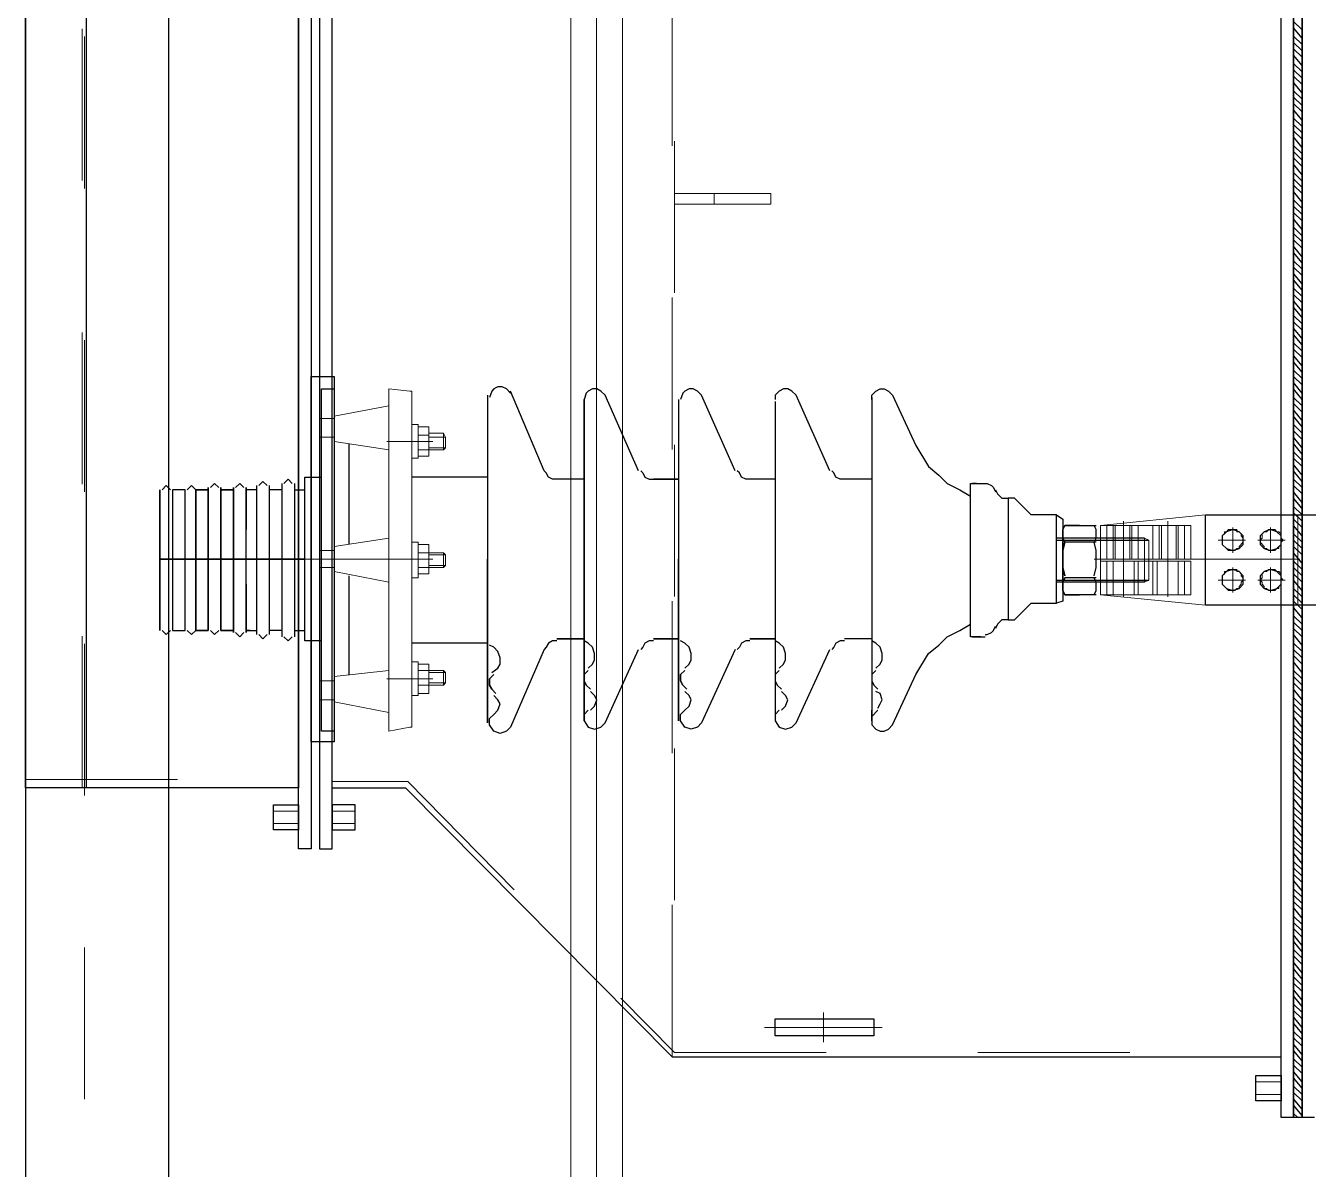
# Model space of a CAD drawing. Header units: metres. Extents: x 531759 to 532310, y 2675082 to 2675319.
# Drawn here: x 532025.567 to 532026.412, y 2675222.397 to 2675223.15 of the extents above; entities that cross this region are included whole.
import ezdxf

# ---------------------------------------------------------------- set-up
doc = ezdxf.new("R2010")
doc.units = ezdxf.units.M
doc.header["$MEASUREMENT"] = 0
doc.linetypes.add('CENTER2', pattern=[1.125, 0.75, -0.125, 0.125, -0.125])
doc.linetypes.add('PDF_IMPORT', pattern=[1, 0.8, -0.2])
doc.layers.add('IDT', color=7, linetype='Continuous')

# ---------------------------------------------------------------- blocks, each defined once
blk = doc.blocks.new('IDT')
at = {"layer": 'IDT', "color": 0, "lineweight": 25}
for p, q in [((15.27012, 9.66028), (15.27012, 14.30905)), ((15.36418, 9.7654), (15.36418, 14.20393)), ((14.51492, 12.8277), (14.52322, 12.8277)), ((14.52322, 12.8277), (14.52876, 12.8277)), ((14.52322, 11.14164), (14.52322, 12.8277)), ((14.52322, 12.8277), (14.52322, 11.14164)), ((14.52322, 12.82632), (14.52875, 12.8194)), ((14.52322, 12.82217), (14.52875, 12.81525)), ((14.52599, 12.8277), (14.52875, 12.82493)), ((14.52875, 12.8277), (14.53705, 12.8277)), ((14.52875, 11.14164), (14.52875, 12.8277)), ((14.52876, 12.8277), (14.52876, 11.14164)), ((14.53705, 12.8277), (14.53705, 11.14164)), ((14.52322, 12.81663), (14.52875, 12.8111)), ((14.52322, 12.81248), (14.52875, 12.80695)), ((14.53705, 12.81663), (14.55365, 12.81663)), ((14.53705, 12.80004), (14.53705, 12.81663)), ((14.55365, 12.81663), (14.55365, 12.80004)), ((14.52322, 12.80834), (14.52875, 12.80142)), ((14.52322, 12.80419), (14.52875, 12.79727)), ((14.52322, 12.79865), (14.52875, 12.79312)), ((14.55365, 12.80004), (14.53705, 12.80004)), ((14.52322, 12.7945), (14.52875, 12.78897)), ((14.52322, 12.79035), (14.52875, 12.78344)), ((14.93817, 12.78759), (14.53705, 12.78759)), ((15.11383, 12.61054), (14.93817, 12.78759)), ((14.52322, 12.7862), (14.52875, 12.77929)), ((14.52322, 12.78067), (14.52875, 12.77514)), ((14.52322, 12.77652), (14.52875, 12.77099)), ((14.52322, 12.77237), (14.52875, 12.76546)), ((14.80538, 12.77376), (14.87039, 12.77376)), ((14.80538, 12.76269), (14.80538, 12.77376)), ((14.87039, 12.77376), (14.87039, 12.76269)), ((14.52322, 12.76822), (14.52875, 12.76131)), ((14.52322, 12.76269), (14.52875, 12.75716)), ((14.87039, 12.76269), (14.80538, 12.76269)), ((14.52322, 12.75854), (14.52875, 12.75301)), ((14.52322, 12.75439), (14.52875, 12.74748)), ((14.52322, 12.75024), (14.52875, 12.74333)), ((14.52322, 12.74471), (14.52875, 12.73918)), ((14.52322, 12.74056), (14.52875, 12.73503)), ((14.52322, 12.73641), (14.52875, 12.7295)), ((14.52322, 12.73226), (14.52875, 12.72535)), ((14.52322, 12.72673), (14.52875, 12.7212)), ((14.52322, 12.72258), (14.52875, 12.71705)), ((14.52322, 12.71843), (14.52875, 12.71151)), ((14.52322, 12.71428), (14.52875, 12.70737)), ((14.52322, 12.70875), (14.52875, 12.70322)), ((14.52322, 12.7046), (14.52875, 12.69907)), ((14.52322, 12.70045), (14.52875, 12.69492)), ((14.52322, 12.6963), (14.52875, 12.68938)), ((14.52322, 12.69077), (14.52875, 12.68523)), ((14.52322, 12.68662), (14.52875, 12.68109)), ((14.52322, 12.68247), (14.52875, 12.67694)), ((14.52322, 12.67832), (14.52875, 12.6714)), ((14.52322, 12.67279), (14.52875, 12.66725)), ((14.52322, 12.66864), (14.52875, 12.6631)), ((14.52322, 12.66449), (14.52875, 12.65895)), ((14.52322, 12.66034), (14.52875, 12.65342)), ((14.52322, 12.65481), (14.52875, 12.64927)), ((14.52322, 12.65066), (14.52875, 12.64512)), ((14.52322, 12.64651), (14.52875, 12.64097)), ((15.17054, 12.65066), (15.16224, 12.65066)), ((15.16224, 12.65066), (15.16224, 11.32007)), ((15.17054, 11.32007), (15.17054, 12.65066)), ((15.17607, 12.65066), (15.18437, 12.65066)), ((15.17607, 11.32007), (15.17607, 12.65066)), ((15.18437, 12.65066), (15.18437, 11.32007)), ((14.52322, 12.64236), (14.52875, 12.63544)), ((14.52322, 12.63682), (14.52875, 12.63129)), ((15.16224, 12.63821), (15.14702, 12.63821)), ((15.14702, 12.63821), (15.14702, 12.62161)), ((15.16224, 12.62161), (15.16224, 12.63821)), ((15.18437, 12.63821), (15.20097, 12.63821)), ((15.18437, 12.62161), (15.18437, 12.63821)), ((15.20097, 12.63821), (15.20097, 12.62161)), ((14.52322, 12.63268), (14.52875, 12.62714)), ((14.52322, 12.62853), (14.52875, 12.62299)), ((14.52322, 12.62438), (14.52875, 12.61746)), ((14.52322, 12.61884), (14.52875, 12.61331)), ((15.14702, 12.62161), (15.16224, 12.62161)), ((15.20097, 12.62161), (15.18437, 12.62161)), ((14.52322, 12.61469), (14.52875, 12.60916)), ((14.52322, 12.61054), (14.52875, 12.60501)), ((15.16224, 12.61054), (15.11383, 12.61054)), ((15.18437, 12.61054), (15.36418, 12.61054)), ((15.18437, 11.36018), (15.18437, 12.61054)), ((15.32407, 12.61054), (15.32407, 11.36018)), ((15.36418, 12.61054), (15.36418, 11.36018)), ((14.52322, 12.6064), (14.52875, 12.59948)), ((14.52322, 12.60086), (14.52875, 12.59533)), ((14.52322, 12.59671), (14.52875, 12.59118)), ((14.52322, 12.59256), (14.52875, 12.58703)), ((14.52322, 12.58841), (14.52875, 12.5815)), ((14.52322, 12.58288), (14.52875, 12.57735)), ((14.52322, 12.57873), (14.52875, 12.5732)), ((15.16085, 12.33945), (15.16085, 12.58012)), ((15.16085, 12.58012), (15.17607, 12.58012)), ((15.17607, 12.58012), (15.17607, 12.33945)), ((14.52322, 12.57458), (14.52875, 12.56905)), ((14.52322, 12.57043), (14.52875, 12.56352)), ((14.79294, 12.56905), (14.77772, 12.53585)), ((14.7957, 12.57182), (14.79294, 12.56905)), ((14.79847, 12.5732), (14.7957, 12.57182)), ((14.80124, 12.5732), (14.79847, 12.5732)), ((14.804, 12.57182), (14.80124, 12.5732)), ((14.80677, 12.56905), (14.804, 12.57182)), ((14.80677, 12.56628), (14.80677, 12.56905)), ((14.85656, 12.56767), (14.83443, 12.51926)), ((14.85933, 12.57043), (14.85656, 12.56767)), ((14.86348, 12.57182), (14.85933, 12.57043)), ((14.86763, 12.57043), (14.86348, 12.57182)), ((14.87039, 12.56628), (14.86763, 12.57043)), ((14.89667, 12.51926), (14.9188, 12.56767)), ((14.9188, 12.56767), (14.92157, 12.57043)), ((14.92157, 12.57043), (14.92572, 12.57182)), ((14.92572, 12.57182), (14.92987, 12.57043)), ((14.92987, 12.57043), (14.93263, 12.56628)), ((14.98243, 12.56767), (14.9603, 12.51926)), ((14.98519, 12.57043), (14.98243, 12.56767)), ((14.98934, 12.57182), (14.98519, 12.57043)), ((14.99349, 12.57043), (14.98934, 12.57182)), ((14.99626, 12.56628), (14.99349, 12.57043)), ((15.02254, 12.51926), (15.04467, 12.57043)), ((15.04467, 12.57043), (15.04744, 12.5732)), ((15.04744, 12.5732), (15.05159, 12.57458)), ((15.05159, 12.57458), (15.05574, 12.5732)), ((15.05574, 12.5732), (15.0585, 12.56905)), ((15.0585, 12.56905), (15.0585, 12.5649)), ((15.05988, 12.45978), (15.05988, 12.56767)), ((15.05988, 12.56767), (15.05988, 12.45978)), ((15.16085, 12.34775), (15.16085, 12.5732)), ((15.16085, 12.5732), (15.16915, 12.5732)), ((15.16915, 12.5732), (15.16915, 12.34775)), ((14.52322, 12.5649), (14.52875, 12.55937)), ((14.52322, 12.56075), (14.52875, 12.55522)), ((14.80262, 12.55937), (14.80677, 12.56352)), ((14.80677, 12.45978), (14.80677, 12.56628)), ((14.80677, 12.56628), (14.80677, 12.55937)), ((14.80677, 12.56352), (14.80677, 12.5649)), ((14.86624, 12.55937), (14.86348, 12.5566)), ((14.86763, 12.55937), (14.87039, 12.56213)), ((14.87039, 12.56213), (14.87039, 12.56628)), ((14.87039, 12.45978), (14.87039, 12.5649)), ((14.92987, 12.55937), (14.9271, 12.5566)), ((14.93263, 12.56213), (14.92987, 12.55937)), ((14.93263, 12.56628), (14.93263, 12.56213)), ((14.93402, 12.45978), (14.93402, 12.56628)), ((14.93402, 12.56628), (14.93402, 12.45978)), ((14.99211, 12.55937), (14.98934, 12.5566)), ((14.99349, 12.55937), (14.99626, 12.56213)), ((14.99626, 12.45978), (14.99626, 12.56628)), ((14.99626, 12.56628), (14.99626, 12.45978)), ((14.99626, 12.56213), (14.99626, 12.56628)), ((15.05297, 12.55937), (15.05159, 12.55522)), ((15.05574, 12.56213), (15.05297, 12.55937)), ((15.0585, 12.5649), (15.05574, 12.56213)), ((14.52322, 12.5566), (14.52875, 12.55107)), ((14.52322, 12.55245), (14.52875, 12.54554)), ((14.80124, 12.55522), (14.79985, 12.55245)), ((14.79985, 12.55245), (14.80124, 12.5483)), ((14.80262, 12.55798), (14.80124, 12.55522)), ((14.86348, 12.5566), (14.86209, 12.55245)), ((14.86209, 12.55245), (14.86348, 12.54969)), ((14.86624, 12.55798), (14.86624, 12.55798)), ((14.9271, 12.5566), (14.92572, 12.55245)), ((14.92572, 12.55245), (14.9271, 12.54969)), ((14.98934, 12.5566), (14.98796, 12.55245)), ((14.98796, 12.55245), (14.98934, 12.54969)), ((15.05159, 12.55522), (15.05297, 12.55245)), ((15.05297, 12.55245), (15.05574, 12.54969)), ((14.52322, 12.54692), (14.52875, 12.54139)), ((14.52322, 12.54277), (14.52875, 12.53724)), ((14.80124, 12.5483), (14.804, 12.54692)), ((14.80538, 12.54277), (14.80262, 12.54554)), ((14.80677, 12.54), (14.80538, 12.54277)), ((14.86348, 12.54969), (14.86624, 12.54692)), ((14.86901, 12.54277), (14.86624, 12.54554)), ((14.87039, 12.54), (14.86901, 12.54277)), ((14.9271, 12.54969), (14.92987, 12.54692)), ((14.92849, 12.54554), (14.93125, 12.54277)), ((14.93125, 12.54277), (14.92849, 12.54554)), ((14.93125, 12.54277), (14.93263, 12.54)), ((14.93263, 12.54), (14.93125, 12.54277)), ((14.98934, 12.54969), (14.99211, 12.54692)), ((14.99211, 12.54554), (14.99488, 12.54277)), ((14.99488, 12.54277), (14.99211, 12.54554)), ((14.99488, 12.54277), (14.99626, 12.54)), ((14.99626, 12.54), (14.99488, 12.54277)), ((15.05435, 12.5483), (15.05712, 12.54554)), ((15.05712, 12.54554), (15.05435, 12.5483)), ((15.05712, 12.54554), (15.0585, 12.54277)), ((15.0585, 12.54277), (15.05712, 12.54554)), ((15.0585, 12.54277), (15.0585, 12.53862)), ((15.0585, 12.53862), (15.0585, 12.54277)), ((14.52322, 12.53862), (14.52875, 12.53309)), ((14.52322, 12.53447), (14.52875, 12.52756)), ((14.77772, 12.53585), (14.76942, 12.52202)), ((14.804, 12.53309), (14.80677, 12.53585)), ((14.80677, 12.53585), (14.80677, 12.54)), ((14.86763, 12.53309), (14.87039, 12.53585)), ((14.87039, 12.53585), (14.87039, 12.54)), ((14.93263, 12.53585), (14.92987, 12.53309)), ((14.92987, 12.53309), (14.93263, 12.53585)), ((14.93263, 12.54), (14.93263, 12.53585)), ((14.93263, 12.53585), (14.93263, 12.54)), ((14.99626, 12.53585), (14.99349, 12.53309)), ((14.99349, 12.53309), (14.99626, 12.53585)), ((14.99626, 12.54), (14.99626, 12.53585)), ((14.99626, 12.53585), (14.99626, 12.54)), ((15.05712, 12.53447), (15.05297, 12.53171)), ((15.0585, 12.53862), (15.05574, 12.53585)), ((15.05574, 12.53585), (15.0585, 12.53862)), ((15.15117, 12.47085), (15.15117, 12.53585)), ((14.52322, 12.52894), (14.52875, 12.52341)), ((14.52322, 12.52479), (14.52875, 12.51926)), ((14.80124, 12.52894), (14.79985, 12.52617)), ((14.79985, 12.52617), (14.79985, 12.52202)), ((14.804, 12.53171), (14.80124, 12.52894)), ((14.86486, 12.52894), (14.86348, 12.52617)), ((14.86348, 12.52617), (14.86348, 12.52202)), ((14.86763, 12.53171), (14.86486, 12.52894)), ((14.9271, 12.52894), (14.92572, 12.52617)), ((14.92572, 12.52617), (14.92572, 12.52202)), ((14.92987, 12.53171), (14.9271, 12.52894)), ((14.99073, 12.52894), (14.98934, 12.52617)), ((14.98934, 12.52617), (14.98934, 12.52202)), ((14.99349, 12.53171), (14.99073, 12.52894)), ((15.05297, 12.53171), (15.05159, 12.52894)), ((15.05159, 12.52894), (15.05159, 12.52479)), ((15.05159, 12.52479), (15.05297, 12.52064)), ((14.52322, 12.52064), (14.52875, 12.51511)), ((14.52322, 12.51649), (14.52875, 12.50957)), ((14.76251, 12.51649), (14.75697, 12.51096)), ((14.76942, 12.52202), (14.76251, 12.51649)), ((14.79985, 12.52202), (14.80124, 12.51787)), ((14.80124, 12.51787), (14.804, 12.51511)), ((14.83028, 12.51511), (14.83166, 12.51787)), ((14.83166, 12.51787), (14.83305, 12.51926)), ((14.86348, 12.52202), (14.86486, 12.51787)), ((14.86486, 12.51787), (14.86763, 12.51511)), ((14.89252, 12.51511), (14.89391, 12.51787)), ((14.89391, 12.51787), (14.89529, 12.51926)), ((14.92572, 12.52202), (14.9271, 12.51787)), ((14.9271, 12.51787), (14.92987, 12.51511)), ((14.95615, 12.51511), (14.95753, 12.51787)), ((14.95753, 12.51787), (14.95891, 12.51926)), ((14.98934, 12.52202), (14.99073, 12.51787)), ((14.99073, 12.51787), (14.99349, 12.51511)), ((15.01977, 12.51511), (15.02116, 12.51787)), ((15.02116, 12.51787), (15.02254, 12.51926)), ((15.05297, 12.52064), (15.05574, 12.51787)), ((15.05574, 12.51787), (15.0585, 12.51649)), ((14.52322, 12.51096), (14.52875, 12.50543)), ((14.72793, 12.50819), (14.72655, 12.50681)), ((14.73069, 12.50957), (14.72793, 12.50819)), ((14.73208, 12.50957), (14.73069, 12.50957)), ((14.73346, 12.51096), (14.73208, 12.51096)), ((14.74038, 12.51096), (14.73346, 12.51096)), ((14.73484, 12.51096), (14.74176, 12.51096)), ((14.74176, 12.51096), (14.74176, 12.40999)), ((14.75697, 12.51096), (14.74868, 12.50681)), ((14.804, 12.51511), (14.80677, 12.51372)), ((14.80677, 12.51234), (14.82475, 12.51234)), ((14.82475, 12.51372), (14.82752, 12.51372)), ((14.82752, 12.51372), (14.83028, 12.51511)), ((14.86763, 12.51511), (14.87039, 12.51372)), ((14.88699, 12.51234), (14.87039, 12.51234)), ((14.87039, 12.51234), (14.88699, 12.51234)), ((14.88699, 12.51372), (14.88976, 12.51372)), ((14.88976, 12.51372), (14.89252, 12.51511)), ((14.92987, 12.51511), (14.93263, 12.51372)), ((14.95062, 12.51234), (14.93402, 12.51234)), ((14.93402, 12.51234), (14.95062, 12.51234)), ((14.95062, 12.51372), (14.95338, 12.51372)), ((14.95338, 12.51372), (14.95615, 12.51511)), ((14.99349, 12.51511), (14.99626, 12.51372)), ((15.01424, 12.51234), (14.99626, 12.51234)), ((14.99626, 12.51234), (15.01424, 12.51234)), ((15.01424, 12.51372), (15.01701, 12.51372)), ((15.01701, 12.51372), (15.01977, 12.51511)), ((15.05988, 12.51511), (15.10968, 12.51511)), ((15.16915, 12.51372), (15.18022, 12.51372)), ((15.18022, 12.51372), (15.18022, 12.40584)), ((15.18713, 12.45978), (15.18713, 12.51096)), ((15.19128, 12.51372), (15.18852, 12.51096)), ((15.19405, 12.51096), (15.19128, 12.51372)), ((15.19543, 12.45978), (15.19543, 12.51096)), ((15.20373, 12.45978), (15.20373, 12.50957)), ((15.20788, 12.51234), (15.20512, 12.50957)), ((15.21065, 12.50957), (15.20788, 12.51234)), ((15.21203, 12.45978), (15.21203, 12.50957)), ((15.21895, 12.47638), (15.21895, 12.50819)), ((15.21895, 12.50819), (15.21895, 12.45978)), ((15.22033, 12.50819), (15.2231, 12.51096)), ((15.2231, 12.51096), (15.22033, 12.50819)), ((15.2231, 12.51096), (15.22586, 12.50819)), ((15.22586, 12.50819), (15.2231, 12.51096)), ((15.22725, 12.45978), (15.22725, 12.50819)), ((15.22725, 12.50819), (15.22725, 12.45978)), ((15.23693, 12.50681), (15.23969, 12.50957)), ((15.23969, 12.50957), (15.23693, 12.50681)), ((15.23969, 12.50957), (15.24246, 12.50681)), ((15.24246, 12.50681), (15.23969, 12.50957)), ((15.25214, 12.50681), (15.25491, 12.50957)), ((15.25491, 12.50957), (15.25214, 12.50681)), ((15.25491, 12.50957), (15.25768, 12.50681)), ((15.25768, 12.50681), (15.25491, 12.50957)), ((15.26874, 12.50681), (15.27151, 12.50957)), ((15.27151, 12.50957), (15.26874, 12.50681)), ((15.27151, 12.50957), (15.27427, 12.50681)), ((15.27427, 12.50681), (15.27151, 12.50957)), ((14.52322, 12.50681), (14.52875, 12.50128)), ((14.52322, 12.50266), (14.52875, 12.49713)), ((14.71271, 12.49989), (14.70165, 12.48883)), ((14.71686, 12.49989), (14.71271, 12.49989)), ((14.71686, 12.41967), (14.71686, 12.49989)), ((14.71686, 12.49989), (14.71825, 12.49989)), ((14.71686, 12.45978), (14.71686, 12.49989)), ((14.71825, 12.49989), (14.72101, 12.49989)), ((14.72101, 12.49989), (14.72378, 12.50266)), ((14.72378, 12.50266), (14.72516, 12.50543)), ((14.72655, 12.50681), (14.72516, 12.50404)), ((14.74868, 12.50681), (14.74176, 12.50266)), ((15.18713, 12.50681), (15.18022, 12.50681)), ((15.19543, 12.50681), (15.20373, 12.50681)), ((15.21895, 12.50681), (15.21203, 12.50681)), ((15.21618, 12.50681), (15.21895, 12.50681)), ((15.23554, 12.50681), (15.22725, 12.50681)), ((15.22725, 12.50681), (15.23554, 12.50681)), ((15.23554, 12.45978), (15.23554, 12.50681)), ((15.23554, 12.50681), (15.23554, 12.45978)), ((15.23554, 12.45978), (15.23554, 12.50681)), ((15.25214, 12.50681), (15.24384, 12.50681)), ((15.24384, 12.50681), (15.24384, 12.45978)), ((15.24384, 12.45978), (15.24384, 12.50681)), ((15.24384, 12.50681), (15.25214, 12.50681)), ((15.25214, 12.45978), (15.25214, 12.50681)), ((15.25214, 12.50681), (15.25214, 12.45978)), ((15.26736, 12.50681), (15.25906, 12.50681)), ((15.25906, 12.50681), (15.25906, 12.45978)), ((15.26736, 12.50681), (15.25906, 12.50681)), ((15.25906, 12.50681), (15.25906, 12.45978)), ((15.26736, 12.45978), (15.26736, 12.50681)), ((15.26736, 12.45978), (15.26736, 12.50681)), ((15.27566, 12.45978), (15.27566, 12.50681)), ((15.27566, 12.50681), (15.27566, 12.41414)), ((15.27566, 12.41414), (15.27566, 12.50681)), ((15.27566, 12.50681), (15.27566, 12.45978)), ((14.52322, 12.49851), (14.52875, 12.49159)), ((14.52322, 12.49298), (14.52875, 12.48744)), ((14.43193, 12.49021), (14.58685, 12.49021)), ((14.52322, 12.48883), (14.52875, 12.48329)), ((14.52322, 12.48468), (14.52875, 12.47915)), ((14.58685, 12.49021), (14.58685, 12.43074)), ((14.65877, 12.48329), (14.67952, 12.48329)), ((14.66015, 12.48329), (14.65877, 12.48053)), ((14.67952, 12.48329), (14.66984, 12.48329)), ((14.6809, 12.48053), (14.67952, 12.48329)), ((14.67952, 12.48329), (14.6809, 12.48053)), ((14.67952, 12.48329), (14.67952, 12.48329)), ((14.6809, 12.48744), (14.68505, 12.48883)), ((14.6809, 12.45978), (14.6809, 12.48744)), ((14.70165, 12.48883), (14.68505, 12.48883)), ((14.68505, 12.48883), (14.68505, 12.45978)), ((14.52322, 12.48053), (14.52875, 12.47361)), ((14.52322, 12.475), (14.52875, 12.46946)), ((14.53982, 12.47915), (14.53705, 12.47638)), ((14.53705, 12.47638), (14.53705, 12.47085)), ((14.54397, 12.48053), (14.53982, 12.47915)), ((14.54812, 12.47915), (14.54397, 12.48053)), ((14.55089, 12.47638), (14.54812, 12.47915)), ((14.55089, 12.47085), (14.55089, 12.47638)), ((14.56472, 12.47915), (14.56195, 12.47638)), ((14.56195, 12.47638), (14.56195, 12.47085)), ((14.56887, 12.48053), (14.56472, 12.47915)), ((14.57302, 12.47915), (14.56887, 12.48053)), ((14.57578, 12.47638), (14.57302, 12.47915)), ((14.57578, 12.47085), (14.57578, 12.47638)), ((14.62696, 12.475), (14.68505, 12.475)), ((14.65877, 12.48053), (14.65877, 12.475)), ((14.65877, 12.475), (14.66015, 12.47223)), ((14.67952, 12.47223), (14.6809, 12.475)), ((14.6809, 12.475), (14.67952, 12.47223)), ((14.6809, 12.475), (14.6809, 12.48053)), ((14.6809, 12.48053), (14.6809, 12.475)), ((14.6809, 12.47361), (14.6809, 12.47776)), ((14.6809, 12.47776), (14.6809, 12.44318)), ((14.52322, 12.47085), (14.52875, 12.46531)), ((14.52322, 12.4667), (14.52875, 12.46116)), ((14.53705, 12.47085), (14.53982, 12.46808)), ((14.53982, 12.46808), (14.54397, 12.4667)), ((14.54397, 12.4667), (14.54812, 12.46808)), ((14.54812, 12.46808), (14.55089, 12.47085)), ((14.56195, 12.47085), (14.56472, 12.46808)), ((14.56472, 12.46808), (14.56887, 12.4667)), ((14.56887, 12.4667), (14.57302, 12.46808)), ((14.57302, 12.46808), (14.57578, 12.47085)), ((14.68505, 12.47361), (14.62419, 12.47361)), ((14.65877, 12.47223), (14.66984, 12.47223)), ((14.66015, 12.47085), (14.65877, 12.46531)), ((14.65877, 12.46531), (14.65877, 12.45425)), ((14.66984, 12.47223), (14.67952, 12.47223)), ((14.6809, 12.46531), (14.67952, 12.47085)), ((14.67952, 12.47085), (14.6809, 12.46531)), ((14.6809, 12.45425), (14.6809, 12.46531)), ((14.6809, 12.46531), (14.6809, 12.45425)), ((14.52322, 12.46255), (14.52875, 12.45563)), ((14.52322, 12.45701), (14.52875, 12.45148)), ((14.6809, 12.4335), (14.6809, 12.45978)), ((14.68505, 12.45978), (14.68505, 12.43074)), ((14.71686, 12.41967), (14.71686, 12.45978)), ((14.80677, 12.35328), (14.80677, 12.45978)), ((14.87039, 12.35605), (14.87039, 12.45978)), ((14.93402, 12.35466), (14.93402, 12.45978)), ((14.99626, 12.45978), (14.99626, 12.35466)), ((14.99626, 12.35466), (14.99626, 12.45978)), ((15.05988, 12.3519), (15.05988, 12.45978)), ((15.27566, 12.45978), (15.18022, 12.45978)), ((15.18022, 12.45978), (15.27566, 12.45978)), ((15.18713, 12.40999), (15.18713, 12.45978)), ((15.19543, 12.40999), (15.19543, 12.45978)), ((15.20373, 12.41137), (15.20373, 12.45978)), ((15.21203, 12.41137), (15.21203, 12.45978)), ((15.21895, 12.45978), (15.21895, 12.41275)), ((15.22725, 12.45978), (15.22725, 12.41275)), ((15.22725, 12.41275), (15.22725, 12.45978)), ((15.23554, 12.41275), (15.23554, 12.45978)), ((15.23554, 12.45978), (15.23554, 12.41275)), ((15.23554, 12.41275), (15.23554, 12.45978)), ((15.24384, 12.45978), (15.24384, 12.41275)), ((15.24384, 12.41275), (15.24384, 12.45978)), ((15.25214, 12.45978), (15.25214, 12.41414)), ((15.25214, 12.41414), (15.25214, 12.45978)), ((15.25906, 12.45978), (15.25906, 12.41414)), ((15.25906, 12.45978), (15.25906, 12.41414)), ((15.26736, 12.41414), (15.26736, 12.45978)), ((15.26736, 12.41414), (15.26736, 12.45978)), ((14.52322, 12.45287), (14.52875, 12.44733)), ((14.52322, 12.44872), (14.52875, 12.44318)), ((14.53982, 12.45287), (14.53705, 12.4501)), ((14.53705, 12.4501), (14.53705, 12.44457)), ((14.54397, 12.45425), (14.53982, 12.45287)), ((14.54812, 12.45287), (14.54397, 12.45425)), ((14.55089, 12.4501), (14.54812, 12.45287)), ((14.55089, 12.44457), (14.55089, 12.4501)), ((14.56472, 12.45287), (14.56195, 12.4501)), ((14.56195, 12.4501), (14.56195, 12.44457)), ((14.56887, 12.45425), (14.56472, 12.45287)), ((14.57302, 12.45287), (14.56887, 12.45425)), ((14.57578, 12.4501), (14.57302, 12.45287)), ((14.57578, 12.44457), (14.57578, 12.4501)), ((14.65877, 12.45425), (14.66015, 12.44872)), ((14.65877, 12.44872), (14.66984, 12.44872)), ((14.66015, 12.44872), (14.65877, 12.44595)), ((14.66984, 12.44872), (14.67952, 12.44872)), ((14.67952, 12.44872), (14.6809, 12.45425)), ((14.6809, 12.45425), (14.67952, 12.44872)), ((14.67952, 12.44872), (14.6809, 12.44595)), ((14.6809, 12.44595), (14.67952, 12.44872)), ((15.15117, 12.38371), (15.15117, 12.4501)), ((14.52322, 12.44457), (14.52875, 12.43765)), ((14.53705, 12.44457), (14.53982, 12.4418)), ((14.53982, 12.4418), (14.54397, 12.44042)), ((14.54397, 12.44042), (14.54812, 12.4418)), ((14.54812, 12.4418), (14.55089, 12.44457)), ((14.56195, 12.44457), (14.56472, 12.4418)), ((14.56472, 12.4418), (14.56887, 12.44042)), ((14.56887, 12.44042), (14.57302, 12.4418)), ((14.57302, 12.4418), (14.57578, 12.44457)), ((14.68505, 12.44733), (14.62419, 12.44733)), ((14.62696, 12.44595), (14.68505, 12.44595)), ((14.65877, 12.44595), (14.65877, 12.44042)), ((14.65877, 12.44042), (14.66015, 12.43765)), ((14.6809, 12.44042), (14.67952, 12.43765)), ((14.67952, 12.43765), (14.6809, 12.44042)), ((14.6809, 12.43903), (14.6809, 12.44733)), ((14.6809, 12.44595), (14.6809, 12.44042)), ((14.6809, 12.44042), (14.6809, 12.44595)), ((15.21895, 12.41275), (15.21895, 12.44042)), ((14.52322, 12.43903), (14.52875, 12.4335)), ((14.52322, 12.43488), (14.52875, 12.42935)), ((14.67952, 12.43765), (14.65877, 12.43765)), ((14.66984, 12.43765), (14.67952, 12.43765)), ((14.68505, 12.43074), (14.6809, 12.4335)), ((14.58685, 12.43074), (14.43193, 12.43074)), ((14.52322, 12.43074), (14.52875, 12.4252)), ((14.52322, 12.42659), (14.52875, 12.41967)), ((14.68505, 12.43074), (14.70165, 12.43074)), ((14.70165, 12.43074), (14.71271, 12.41967)), ((14.52322, 12.42244), (14.52875, 12.41552)), ((14.52322, 12.4169), (14.52875, 12.41137)), ((14.71271, 12.41967), (14.71686, 12.41967)), ((14.71825, 12.41967), (14.71686, 12.41967)), ((14.72101, 12.41967), (14.71825, 12.41967)), ((14.7224, 12.41829), (14.72101, 12.41967)), ((14.72378, 12.4169), (14.7224, 12.41829)), ((14.72516, 12.41414), (14.72378, 12.4169)), ((14.72655, 12.41275), (14.72516, 12.41552)), ((14.74868, 12.41414), (14.74176, 12.41829)), ((14.52322, 12.41275), (14.52875, 12.40722)), ((14.52322, 12.4086), (14.52875, 12.40169)), ((14.72793, 12.41137), (14.72655, 12.41275)), ((14.73069, 12.40999), (14.72793, 12.41137)), ((14.73208, 12.40999), (14.73069, 12.40999)), ((14.73346, 12.40999), (14.73208, 12.40999)), ((14.74038, 12.40999), (14.73346, 12.40999)), ((14.74176, 12.40999), (14.73484, 12.40999)), ((14.73761, 12.40999), (14.74038, 12.40999)), ((14.75697, 12.40999), (14.74868, 12.41414)), ((14.76251, 12.40446), (14.75697, 12.40999)), ((14.80677, 12.40722), (14.82475, 12.40722)), ((14.82475, 12.40722), (14.82752, 12.40722)), ((14.82752, 12.40722), (14.83028, 12.40584)), ((14.87039, 12.40722), (14.88699, 12.40722)), ((14.88699, 12.40722), (14.88976, 12.40722)), ((14.88976, 12.40722), (14.89252, 12.40584)), ((14.95062, 12.40722), (14.93402, 12.40722)), ((14.93402, 12.40722), (14.95062, 12.40722)), ((14.95338, 12.40722), (14.95062, 12.40722)), ((14.95615, 12.40584), (14.95338, 12.40722)), ((14.99626, 12.40722), (15.01424, 12.40722)), ((15.01424, 12.40722), (15.01701, 12.40722)), ((15.01701, 12.40722), (15.01977, 12.40584)), ((15.18713, 12.41414), (15.18022, 12.41414)), ((15.18852, 12.40999), (15.19128, 12.40722)), ((15.19128, 12.40722), (15.19405, 12.40999)), ((15.19543, 12.41414), (15.20373, 12.41414)), ((15.20512, 12.41137), (15.20788, 12.4086)), ((15.20788, 12.4086), (15.21065, 12.41137)), ((15.21203, 12.41414), (15.21895, 12.41414)), ((15.2231, 12.40999), (15.22033, 12.41275)), ((15.22033, 12.41275), (15.2231, 12.40999)), ((15.22586, 12.41275), (15.2231, 12.40999)), ((15.2231, 12.40999), (15.22586, 12.41275)), ((15.23554, 12.41414), (15.22725, 12.41414)), ((15.22725, 12.41414), (15.23554, 12.41414)), ((15.23969, 12.40999), (15.23693, 12.41275)), ((15.23693, 12.41275), (15.23969, 12.40999)), ((15.24246, 12.41275), (15.23969, 12.40999)), ((15.23969, 12.40999), (15.24246, 12.41275)), ((15.25214, 12.41414), (15.24384, 12.41414)), ((15.24384, 12.41414), (15.25214, 12.41414)), ((15.25491, 12.41137), (15.25214, 12.41414)), ((15.25214, 12.41414), (15.25491, 12.41137)), ((15.25768, 12.41414), (15.25491, 12.41137)), ((15.25491, 12.41137), (15.25768, 12.41414)), ((15.25906, 12.41414), (15.26736, 12.41414)), ((15.25906, 12.41414), (15.26736, 12.41414)), ((15.27151, 12.41137), (15.26874, 12.41414)), ((15.26874, 12.41414), (15.27151, 12.41137)), ((15.27427, 12.41414), (15.27151, 12.41137)), ((15.27151, 12.41137), (15.27427, 12.41414)), ((14.52322, 12.40446), (14.52875, 12.39754)), ((14.52322, 12.39892), (14.52875, 12.39339)), ((14.76942, 12.39892), (14.76251, 12.40446)), ((14.77772, 12.38509), (14.76942, 12.39892)), ((14.83028, 12.40584), (14.83166, 12.40307)), ((14.83166, 12.40307), (14.83305, 12.40169)), ((14.83443, 12.40169), (14.85656, 12.3519)), ((14.89252, 12.40584), (14.89391, 12.40307)), ((14.89391, 12.40307), (14.89529, 12.40169)), ((14.89667, 12.40169), (14.9188, 12.3519)), ((14.95753, 12.40307), (14.95615, 12.40584)), ((14.95891, 12.40169), (14.95753, 12.40307)), ((14.9603, 12.40169), (14.98243, 12.3519)), ((15.01977, 12.40584), (15.02116, 12.40307)), ((15.02116, 12.40307), (15.02254, 12.40169)), ((15.02254, 12.40169), (15.04467, 12.34913)), ((15.05988, 12.40584), (15.10968, 12.40584)), ((15.18022, 12.40584), (15.16915, 12.40584)), ((14.52322, 12.39477), (14.52875, 12.38924)), ((14.52322, 12.39062), (14.52875, 12.38371)), ((14.52322, 12.38647), (14.52875, 12.37956)), ((14.52322, 12.38094), (14.52875, 12.37541)), ((14.79294, 12.3519), (14.77772, 12.38509)), ((14.52322, 12.37679), (14.52875, 12.37126)), ((14.52322, 12.37264), (14.52875, 12.36573)), ((14.52322, 12.36849), (14.52875, 12.36158)), ((14.52322, 12.36296), (14.52875, 12.35743)), ((14.52322, 12.35881), (14.52875, 12.35328)), ((14.52322, 12.35466), (14.52875, 12.34775)), ((14.52322, 12.35051), (14.52875, 12.3436)), ((14.7957, 12.34913), (14.79294, 12.3519)), ((14.79847, 12.34775), (14.7957, 12.34913)), ((14.80124, 12.34775), (14.79847, 12.34775)), ((14.804, 12.34913), (14.80124, 12.34775)), ((14.80677, 12.3519), (14.804, 12.34913)), ((14.80677, 12.35466), (14.80677, 12.3519)), ((14.85656, 12.3519), (14.85933, 12.34913)), ((14.85933, 12.34913), (14.86209, 12.34775)), ((14.86209, 12.34775), (14.86486, 12.34775)), ((14.86486, 12.34775), (14.86763, 12.34913)), ((14.86763, 12.34913), (14.87039, 12.3519)), ((14.87039, 12.3519), (14.87039, 12.35466)), ((14.9188, 12.3519), (14.92157, 12.34913)), ((14.92157, 12.34913), (14.92434, 12.34775)), ((14.92434, 12.34775), (14.9271, 12.34775)), ((14.9271, 12.34775), (14.92987, 12.34913)), ((14.92987, 12.34913), (14.93125, 12.35051)), ((14.93125, 12.35051), (14.93263, 12.35466)), ((14.98243, 12.3519), (14.98519, 12.34913)), ((14.98519, 12.34913), (14.98796, 12.34775)), ((14.98796, 12.34775), (14.99073, 12.34775)), ((14.99073, 12.34775), (14.99349, 12.34913)), ((14.99349, 12.34913), (14.99488, 12.35051)), ((14.99488, 12.35051), (14.99626, 12.35466)), ((15.04467, 12.35051), (15.04744, 12.34775)), ((15.04744, 12.34775), (15.0502, 12.34636)), ((15.05297, 12.34636), (15.05574, 12.34775)), ((15.05574, 12.34775), (15.05712, 12.34913)), ((15.05712, 12.34913), (15.0585, 12.35328)), ((15.16915, 12.34775), (15.16085, 12.34775)), ((14.52322, 12.34498), (14.52875, 12.33945)), ((14.52322, 12.34083), (14.52875, 12.3353)), ((15.0502, 12.34636), (15.05297, 12.34636)), ((15.17607, 12.33945), (15.16085, 12.33945)), ((14.52322, 12.33668), (14.52875, 12.32977)), ((14.52322, 12.33253), (14.52875, 12.32562)), ((14.52322, 12.327), (14.52875, 12.32147)), ((14.52322, 12.32285), (14.52875, 12.31732)), ((14.52322, 12.3187), (14.52875, 12.31178)), ((14.52322, 12.31455), (14.52875, 12.30763)), ((14.52322, 12.30902), (14.52875, 12.30349)), ((14.52322, 12.30487), (14.52875, 12.29934)), ((14.52322, 12.30072), (14.52875, 12.2938)), ((14.52322, 12.29657), (14.52875, 12.28965)), ((14.52322, 12.29104), (14.52875, 12.2855)), ((14.52322, 12.28689), (14.52875, 12.28135)), ((14.52322, 12.28274), (14.52875, 12.27582)), ((14.52322, 12.27859), (14.52875, 12.27167)), ((14.52322, 12.27306), (14.52875, 12.26752)), ((14.52322, 12.26891), (14.52875, 12.26337)), ((14.52322, 12.26476), (14.52875, 12.25784)), ((14.52322, 12.26061), (14.52875, 12.25369)), ((14.52322, 12.25508), (14.52875, 12.24954)), ((14.52322, 12.25093), (14.52875, 12.24539)), ((14.52322, 12.24678), (14.52875, 12.24124)), ((14.52322, 12.24263), (14.52875, 12.23571)), ((14.52322, 12.23709), (14.52875, 12.23156)), ((14.52322, 12.23294), (14.52875, 12.22741)), ((14.52322, 12.2288), (14.52875, 12.22326)), ((14.52322, 12.22465), (14.52875, 12.21773)), ((14.52322, 12.21911), (14.52875, 12.21358)), ((14.52322, 12.21496), (14.52875, 12.20943)), ((14.52322, 12.21081), (14.52875, 12.20528)), ((14.52322, 12.20666), (14.52875, 12.19975)), ((14.52322, 12.20113), (14.52875, 12.1956)), ((14.52322, 12.19698), (14.52875, 12.19145)), ((14.52322, 12.19283), (14.52875, 12.1873)), ((14.52322, 12.18868), (14.52875, 12.18177)), ((14.52322, 12.18315), (14.52875, 12.17762)), ((14.52322, 12.179), (14.52875, 12.17347)), ((14.52322, 12.17485), (14.52875, 12.16932)), ((14.52322, 12.1707), (14.52875, 12.16379)), ((14.52322, 12.16517), (14.52875, 12.15964)), ((14.52322, 12.16102), (14.52875, 12.15549)), ((14.52322, 12.15687), (14.52875, 12.15134)), ((14.52322, 12.15272), (14.52875, 12.14581)), ((14.52322, 12.14719), (14.52875, 12.14166)), ((14.52322, 12.14304), (14.52875, 12.13751)), ((14.52322, 12.13889), (14.52875, 12.13336)), ((14.52322, 12.13474), (14.52875, 12.12783)), ((14.52322, 12.12921), (14.52875, 12.12368)), ((14.52322, 12.12506), (14.52875, 12.11953)), ((14.52322, 12.12091), (14.52875, 12.11538)), ((14.52322, 12.11676), (14.52875, 12.10984)), ((14.52322, 12.11123), (14.52875, 12.10569))]:
    blk.add_line(p, q, dxfattribs=at)
at = {"layer": 'IDT', "color": 0, "linetype": 'PDF_IMPORT', "lineweight": 13, "ltscale": 0.113333}
blk.add_line((15.32545, 9.71561), (15.32545, 14.25373), dxfattribs=at)
at = {"layer": 'IDT', "color": 0, "lineweight": 0}
for p, q in [((14.97103, 14.23018), (14.97103, 10.36062)), ((14.97103, 14.23018), (14.97103, 10.36062)), ((15.00503, 13.10362), (15.00503, 10.36062)), ((15.00503, 13.10362), (15.00503, 10.36062)), ((14.62696, 12.475), (14.62419, 12.47361)), ((14.62696, 12.44595), (14.62696, 12.475)), ((14.656, 12.48191), (14.656, 12.43903)), ((14.62419, 12.47361), (14.62419, 12.44733)), ((14.62419, 12.44733), (14.62696, 12.44595))]:
    blk.add_line(p, q, dxfattribs=at)
at = {"layer": 'IDT', "color": 0, "linetype": 'CENTER2', "lineweight": 0, "ltscale": 500}
blk.add_line((14.98803, 14.23018), (14.98803, 10.36062), dxfattribs=at)
blk.add_line((14.98803, 14.23018), (14.98803, 10.36062), dxfattribs=at)
at = {"layer": 'IDT', "color": 0, "lineweight": 13}
for p, q in [((14.53705, 12.81248), (14.55365, 12.81248)), ((14.53705, 12.80419), (14.53705, 12.81248)), ((14.55365, 12.81248), (14.55365, 12.80419)), ((14.55365, 12.80419), (14.53705, 12.80419)), ((14.83858, 12.77791), (14.83858, 12.75854)), ((14.79985, 12.76822), (14.87731, 12.76822)), ((15.16224, 12.63406), (15.14702, 12.63406)), ((15.14702, 12.63406), (15.14702, 12.62576)), ((15.16224, 12.62576), (15.16224, 12.63406)), ((15.18437, 12.63406), (15.20097, 12.63406)), ((15.18437, 12.62576), (15.18437, 12.63406)), ((15.20097, 12.63406), (15.20097, 12.62576)), ((15.14702, 12.62576), (15.16224, 12.62576)), ((15.20097, 12.62576), (15.18437, 12.62576)), ((15.10968, 12.56905), (15.10968, 12.57043)), ((15.10968, 12.57043), (15.11106, 12.57043)), ((15.10968, 12.3519), (15.10968, 12.56905)), ((15.11106, 12.57043), (15.12489, 12.5732)), ((15.12489, 12.5732), (15.12489, 12.57043)), ((15.12489, 12.57043), (15.12489, 12.35051)), ((15.12489, 12.56075), (15.16085, 12.55384)), ((15.16085, 12.55384), (15.16085, 12.53724)), ((15.16085, 12.55245), (15.17054, 12.55245)), ((15.16085, 12.54), (15.16085, 12.55245)), ((15.17054, 12.55245), (15.17054, 12.54)), ((15.08755, 12.54139), (15.08893, 12.54277)), ((15.08755, 12.53447), (15.08755, 12.54139)), ((15.08755, 12.54139), (15.09861, 12.54139)), ((15.08893, 12.53309), (15.08893, 12.54277)), ((15.08893, 12.54277), (15.09861, 12.54277)), ((15.10553, 12.5483), (15.09861, 12.5483)), ((15.09861, 12.5483), (15.09861, 12.54277)), ((15.09861, 12.53032), (15.09861, 12.54554)), ((15.09861, 12.54277), (15.09861, 12.53309)), ((15.09861, 12.54277), (15.10553, 12.54277)), ((15.10968, 12.54969), (15.10553, 12.54969)), ((15.10553, 12.54969), (15.10553, 12.52756)), ((15.10553, 12.54277), (15.10553, 12.5483)), ((15.10553, 12.53032), (15.10553, 12.54554)), ((15.10553, 12.53309), (15.10553, 12.54277)), ((15.10968, 12.52756), (15.10968, 12.54969)), ((15.08755, 12.53447), (15.08893, 12.53309)), ((15.09861, 12.53447), (15.08755, 12.53447)), ((15.09861, 12.53309), (15.08893, 12.53309)), ((15.12628, 12.53862), (15.09585, 12.53862)), ((15.09861, 12.53309), (15.10553, 12.53309)), ((15.09861, 12.52894), (15.09861, 12.53309)), ((15.10553, 12.53309), (15.10553, 12.52894)), ((15.16085, 12.53724), (15.12489, 12.53309)), ((15.17054, 12.54), (15.16085, 12.54)), ((15.10553, 12.52894), (15.09861, 12.52894)), ((15.10553, 12.52756), (15.10968, 12.52756)), ((14.65877, 12.48329), (14.66984, 12.48329)), ((14.54397, 12.46531), (14.54397, 12.48191)), ((14.56887, 12.46531), (14.56887, 12.48191)), ((15.12489, 12.475), (15.16085, 12.46808)), ((14.53429, 12.47361), (14.55227, 12.47361)), ((14.56057, 12.47361), (14.57717, 12.47361)), ((15.08755, 12.46393), (15.08893, 12.46531)), ((15.08893, 12.45563), (15.08893, 12.46531)), ((15.08893, 12.46531), (15.09861, 12.46531)), ((15.10553, 12.46946), (15.09861, 12.46946)), ((15.09861, 12.46946), (15.09861, 12.46531)), ((15.09861, 12.45287), (15.09861, 12.46808)), ((15.09861, 12.46531), (15.09861, 12.45563)), ((15.09861, 12.46531), (15.10553, 12.46531)), ((15.10968, 12.47223), (15.10553, 12.47223)), ((15.10553, 12.47223), (15.10553, 12.44872)), ((15.10553, 12.46531), (15.10553, 12.46946)), ((15.10553, 12.45287), (15.10553, 12.46808)), ((15.10553, 12.45563), (15.10553, 12.46531)), ((15.10968, 12.44872), (15.10968, 12.47223)), ((15.16085, 12.46808), (15.16085, 12.45148)), ((15.16085, 12.46531), (15.17054, 12.46531)), ((15.16085, 12.45425), (15.16085, 12.46531)), ((15.17054, 12.46531), (15.17054, 12.45425)), ((15.08755, 12.45701), (15.08755, 12.46393)), ((15.08755, 12.46393), (15.09861, 12.46393)), ((15.08755, 12.45701), (15.08893, 12.45563)), ((15.09861, 12.45701), (15.08755, 12.45701)), ((15.12628, 12.45978), (15.09585, 12.45978)), ((15.10553, 12.45978), (15.25906, 12.45978)), ((15.25906, 12.45978), (15.10553, 12.45978)), ((15.26736, 12.45978), (15.11383, 12.45978)), ((14.54397, 12.43903), (14.54397, 12.45563)), ((14.56887, 12.43903), (14.56887, 12.45563)), ((15.09861, 12.45563), (15.08893, 12.45563)), ((15.09861, 12.45563), (15.10553, 12.45563)), ((15.09861, 12.4501), (15.09861, 12.45563)), ((15.10553, 12.4501), (15.09861, 12.4501)), ((15.10553, 12.45563), (15.10553, 12.4501)), ((15.10553, 12.44872), (15.10968, 12.44872)), ((15.16085, 12.45148), (15.12489, 12.44595)), ((15.17054, 12.45425), (15.16085, 12.45425)), ((14.53429, 12.44733), (14.55227, 12.44733)), ((14.56057, 12.44733), (14.57717, 12.44733)), ((14.66984, 12.43765), (14.65877, 12.43765)), ((15.10553, 12.39201), (15.09861, 12.39201)), ((15.09861, 12.39201), (15.09861, 12.38786)), ((15.09861, 12.37541), (15.09861, 12.38924)), ((15.10968, 12.39339), (15.10553, 12.39339)), ((15.10553, 12.39339), (15.10553, 12.37126)), ((15.10553, 12.38786), (15.10553, 12.39201)), ((15.10553, 12.37541), (15.10553, 12.38924)), ((15.10968, 12.37126), (15.10968, 12.39339)), ((15.08755, 12.38647), (15.08893, 12.38786)), ((15.08755, 12.37956), (15.08755, 12.38647)), ((15.08755, 12.38647), (15.09861, 12.38647)), ((15.08893, 12.37679), (15.08893, 12.38786)), ((15.08893, 12.38786), (15.09861, 12.38786)), ((15.12628, 12.38232), (15.09585, 12.38232)), ((15.09861, 12.38786), (15.09861, 12.37818)), ((15.09861, 12.38786), (15.10553, 12.38786)), ((15.10553, 12.37818), (15.10553, 12.38786)), ((15.16085, 12.38232), (15.12489, 12.38786)), ((15.16085, 12.36573), (15.16085, 12.38232)), ((15.08755, 12.37956), (15.08893, 12.37679)), ((15.09861, 12.37956), (15.08755, 12.37956)), ((15.09861, 12.37679), (15.08893, 12.37679)), ((15.09861, 12.37818), (15.10553, 12.37818)), ((15.09861, 12.37264), (15.09861, 12.37818)), ((15.10553, 12.37264), (15.09861, 12.37264)), ((15.10553, 12.37818), (15.10553, 12.37264)), ((15.16085, 12.37956), (15.17054, 12.37956)), ((15.16085, 12.36711), (15.16085, 12.37956)), ((15.17054, 12.37956), (15.17054, 12.36711)), ((15.10553, 12.37126), (15.10968, 12.37126)), ((15.12489, 12.35881), (15.16085, 12.36573)), ((15.17054, 12.36711), (15.16085, 12.36711)), ((15.10968, 12.34913), (15.10968, 12.3519)), ((15.11106, 12.34913), (15.10968, 12.34913)), ((15.12489, 12.34775), (15.11106, 12.34913)), ((15.12489, 12.35051), (15.12489, 12.34775)), ((14.93678, 12.22603), (14.87316, 12.22603)), ((14.87316, 12.22603), (14.87316, 12.21911)), ((14.9105, 12.22603), (14.9105, 12.21911)), ((14.93678, 12.21911), (14.93678, 12.22603)), ((14.87316, 12.21911), (14.93678, 12.21911))]:
    blk.add_line(p, q, dxfattribs=at)
at = {"layer": 'IDT', "color": 0, "linetype": 'PDF_IMPORT', "lineweight": 13, "ltscale": 0.0125}
for p, q in [((14.93817, 12.78759), (14.93817, 11.18175)), ((14.93678, 11.18452), (14.93678, 12.78482)), ((15.32683, 12.61054), (15.32683, 11.36018))]:
    blk.add_line(p, q, dxfattribs=at)
at = {"layer": 'IDT', "color": 0, "linetype": 'PDF_IMPORT', "lineweight": 13, "ltscale": 0.03}
for p, q in [((14.93678, 12.78482), (14.53705, 12.78482)), ((15.11244, 12.6064), (14.93678, 12.78482)), ((15.16224, 12.6064), (15.11244, 12.6064))]:
    blk.add_line(p, q, dxfattribs=at)
at = {"layer": 'IDT', "color": 0, "linetype": 'PDF_IMPORT', "lineweight": 13, "ltscale": 0.014167}
for p, q in [((15.36418, 12.60501), (15.18437, 12.60501)), ((15.18437, 12.60501), (15.18437, 12.11123)), ((15.36418, 11.36433), (15.36418, 12.60501))]:
    blk.add_line(p, q, dxfattribs=at)
at = {"layer": 'IDT', "color": 0, "lineweight": 15}
for p, q in [((14.58685, 12.49021), (14.52599, 12.49021)), ((14.52599, 12.49021), (14.52599, 12.43074)), ((14.656, 12.48329), (14.58685, 12.49021)), ((14.58685, 12.43074), (14.58685, 12.49021)), ((14.59791, 12.48329), (14.59653, 12.48329)), ((14.59653, 12.48329), (14.59653, 12.48191)), ((14.656, 12.48329), (14.59791, 12.48329)), ((14.60068, 12.48191), (14.60068, 12.48329)), ((14.60483, 12.46116), (14.60483, 12.48329)), ((14.61866, 12.46116), (14.61866, 12.48329)), ((14.62143, 12.48191), (14.62143, 12.48329)), ((14.62143, 12.48329), (14.62281, 12.48329)), ((14.63111, 12.48329), (14.62972, 12.48329)), ((14.63111, 12.46116), (14.63111, 12.48329)), ((14.63387, 12.46116), (14.63387, 12.48329)), ((14.64771, 12.46116), (14.64771, 12.48329)), ((14.65186, 12.48329), (14.65186, 12.48191)), ((14.656, 12.48191), (14.656, 12.48329)), ((14.53844, 12.47776), (14.53705, 12.47638)), ((14.53705, 12.47638), (14.53705, 12.47361)), ((14.53982, 12.47915), (14.53844, 12.47915)), ((14.53844, 12.47915), (14.53844, 12.47776)), ((14.5412, 12.48053), (14.53982, 12.47915)), ((14.54535, 12.48053), (14.5412, 12.48053)), ((14.54674, 12.47915), (14.54535, 12.48053)), ((14.54812, 12.47915), (14.54674, 12.47915)), ((14.54812, 12.47776), (14.54812, 12.47915)), ((14.5495, 12.47638), (14.54812, 12.47776)), ((14.5495, 12.475), (14.5495, 12.47638)), ((14.55089, 12.47361), (14.5495, 12.475)), ((14.56333, 12.475), (14.56195, 12.47361)), ((14.56472, 12.47776), (14.56333, 12.47638)), ((14.56333, 12.47638), (14.56333, 12.475)), ((14.5661, 12.47915), (14.56472, 12.47915)), ((14.56472, 12.47915), (14.56472, 12.47776)), ((14.56748, 12.48053), (14.5661, 12.47915)), ((14.57163, 12.48053), (14.56748, 12.48053)), ((14.57578, 12.47638), (14.57163, 12.48053)), ((14.57578, 12.47085), (14.57578, 12.47638)), ((14.59653, 12.48191), (14.59653, 12.46116)), ((14.60068, 12.46116), (14.60068, 12.48191)), ((14.62143, 12.46116), (14.62143, 12.48191)), ((14.65186, 12.48191), (14.65186, 12.46116)), ((14.656, 12.46116), (14.656, 12.48191)), ((14.53705, 12.47361), (14.53567, 12.47361)), ((14.53567, 12.47361), (14.53705, 12.47223)), ((14.53705, 12.47223), (14.53705, 12.46946)), ((14.53705, 12.46946), (14.53844, 12.46808)), ((14.53844, 12.46808), (14.53982, 12.46808)), ((14.53982, 12.46808), (14.5412, 12.4667)), ((14.5412, 12.4667), (14.54397, 12.4667)), ((14.54397, 12.4667), (14.54535, 12.4667)), ((14.54535, 12.4667), (14.54674, 12.46808)), ((14.54674, 12.46808), (14.54812, 12.46808)), ((14.54812, 12.46808), (14.5495, 12.46946)), ((14.5495, 12.47223), (14.55089, 12.47361)), ((14.5495, 12.46946), (14.5495, 12.47223)), ((14.56195, 12.47361), (14.56195, 12.47223)), ((14.56195, 12.47223), (14.56333, 12.47085)), ((14.56333, 12.47085), (14.56333, 12.46946)), ((14.56333, 12.46946), (14.56472, 12.46808)), ((14.56472, 12.46808), (14.5661, 12.46808)), ((14.5661, 12.46808), (14.5661, 12.4667)), ((14.5661, 12.4667), (14.56887, 12.4667)), ((14.56887, 12.4667), (14.57163, 12.4667)), ((14.57163, 12.4667), (14.57302, 12.46808)), ((14.57302, 12.46808), (14.5744, 12.46808)), ((14.5744, 12.46946), (14.57578, 12.47085)), ((14.5744, 12.46808), (14.5744, 12.46946)), ((14.59653, 12.46116), (14.656, 12.46116)), ((14.656, 12.45978), (14.59653, 12.45978)), ((14.59653, 12.45978), (14.59653, 12.43903)), ((14.60068, 12.43765), (14.60068, 12.45978)), ((14.60483, 12.43765), (14.60483, 12.45978)), ((14.60621, 12.43765), (14.60621, 12.45978)), ((14.61589, 12.43765), (14.61589, 12.45978)), ((14.61728, 12.43765), (14.61728, 12.45978)), ((14.62143, 12.45978), (14.62143, 12.43765)), ((14.63111, 12.45978), (14.63111, 12.43903)), ((14.63526, 12.43765), (14.63526, 12.45978)), ((14.63664, 12.43765), (14.63664, 12.45978)), ((14.64632, 12.43765), (14.64632, 12.45978)), ((14.64771, 12.43765), (14.64771, 12.45978)), ((14.65186, 12.46116), (14.656, 12.46116)), ((14.65186, 12.43903), (14.65186, 12.45978)), ((14.656, 12.43903), (14.656, 12.45978)), ((14.53705, 12.44872), (14.53567, 12.44733)), ((14.53844, 12.45148), (14.53705, 12.4501)), ((14.53705, 12.4501), (14.53705, 12.44872)), ((14.53982, 12.45287), (14.53844, 12.45287)), ((14.53844, 12.45287), (14.53844, 12.45148)), ((14.5412, 12.45425), (14.53982, 12.45287)), ((14.54535, 12.45425), (14.5412, 12.45425)), ((14.54674, 12.45287), (14.54535, 12.45425)), ((14.54812, 12.45287), (14.54674, 12.45287)), ((14.54812, 12.45148), (14.54812, 12.45287)), ((14.55089, 12.44872), (14.54812, 12.45148)), ((14.55089, 12.44733), (14.55089, 12.44872)), ((14.56472, 12.45148), (14.56195, 12.44872)), ((14.56195, 12.44872), (14.56195, 12.44595)), ((14.5661, 12.45287), (14.56472, 12.45287)), ((14.56472, 12.45287), (14.56472, 12.45148)), ((14.56748, 12.45425), (14.5661, 12.45287)), ((14.57163, 12.45425), (14.56748, 12.45425)), ((14.57302, 12.45287), (14.57163, 12.45425)), ((14.57578, 12.4501), (14.57302, 12.45287)), ((14.57578, 12.44457), (14.57578, 12.4501)), ((14.53567, 12.44733), (14.53705, 12.44595)), ((14.53705, 12.44595), (14.53705, 12.44318)), ((14.53705, 12.44318), (14.53844, 12.4418)), ((14.53844, 12.4418), (14.53982, 12.4418)), ((14.53982, 12.4418), (14.5412, 12.44042)), ((14.5412, 12.44042), (14.54397, 12.44042)), ((14.54397, 12.44042), (14.54535, 12.44042)), ((14.54535, 12.44042), (14.54674, 12.4418)), ((14.54674, 12.4418), (14.54812, 12.4418)), ((14.54812, 12.4418), (14.5495, 12.44318)), ((14.5495, 12.44595), (14.55089, 12.44733)), ((14.5495, 12.44318), (14.5495, 12.44595)), ((14.56195, 12.44595), (14.56333, 12.44457)), ((14.56333, 12.44457), (14.56333, 12.44318)), ((14.56333, 12.44318), (14.56472, 12.4418)), ((14.56472, 12.4418), (14.5661, 12.4418)), ((14.5661, 12.4418), (14.5661, 12.44042)), ((14.5661, 12.44042), (14.56887, 12.44042)), ((14.56887, 12.44042), (14.57163, 12.44042)), ((14.57163, 12.44042), (14.57302, 12.4418)), ((14.57302, 12.4418), (14.5744, 12.4418)), ((14.5744, 12.44318), (14.57578, 12.44457)), ((14.5744, 12.4418), (14.5744, 12.44318)), ((14.58685, 12.43074), (14.656, 12.43765)), ((14.59653, 12.43903), (14.59653, 12.43765)), ((14.59653, 12.43765), (14.59791, 12.43765)), ((14.59791, 12.43765), (14.656, 12.43765)), ((14.62143, 12.43765), (14.62281, 12.43765)), ((14.63111, 12.43765), (14.62972, 12.43765)), ((14.63111, 12.43903), (14.63111, 12.43765)), ((14.65186, 12.43765), (14.65186, 12.43903)), ((14.656, 12.43765), (14.65186, 12.43765)), ((14.656, 12.43765), (14.656, 12.43903)), ((14.52599, 12.43074), (14.58685, 12.43074))]:
    blk.add_line(p, q, dxfattribs=at)
at = {"layer": 'IDT', "color": 0, "lineweight": 5}
for p, q in [((14.61174, 12.43488), (14.61174, 12.48468)), ((14.64079, 12.43488), (14.64079, 12.48468)), ((14.54397, 12.48191), (14.54397, 12.46531)), ((14.56887, 12.48191), (14.56887, 12.46531)), ((14.55227, 12.47361), (14.53429, 12.47361)), ((14.56057, 12.47361), (14.57855, 12.47361)), ((14.52461, 12.45978), (14.66015, 12.45978)), ((14.54397, 12.43903), (14.54397, 12.45563)), ((14.56887, 12.43903), (14.56887, 12.45563)), ((14.55227, 12.44733), (14.53429, 12.44733)), ((14.56057, 12.44733), (14.57855, 12.44733))]:
    blk.add_line(p, q, dxfattribs=at)

msp = doc.modelspace()

# ---------------------------------------------------------------- block references
at = {"layer": 'IDT', "color": 8, "rotation": 180}
msp.add_blockref('IDT', (532040.93128, 2675235.25885), dxfattribs=at)

doc.saveas('drawing.dxf')
